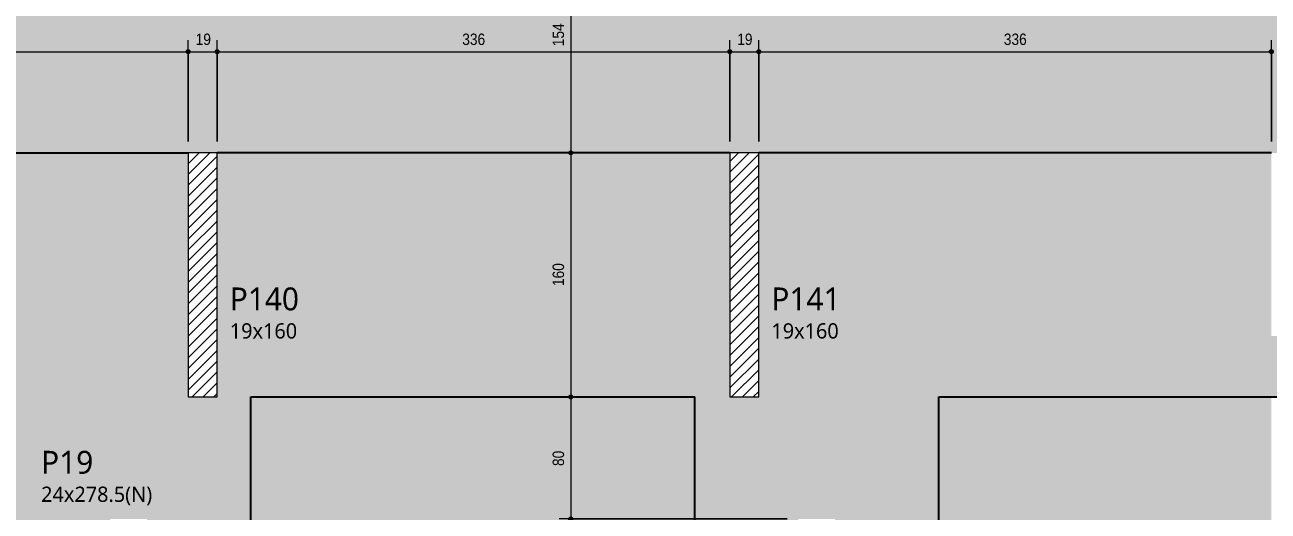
# Model space of a CAD drawing. Header units: centimetres. Extents: x -2136 to 34701, y -1430 to 84208.
# Drawn here: x -294 to 521, y -796 to -477 of the extents above; entities that cross this region are included whole.
import ezdxf

# ---------------------------------------------------------------- set-up
doc = ezdxf.new("R2010")
doc.units = ezdxf.units.CM
for name, color, linetype, lineweight in [('A-ANNO-DIMS', 7, 'Continuous', 9), ('A-ANNO-DIMS-50', 7, 'Continuous', 9), ('A-DETL-GENF', 7, 'Continuous', 18), ('A-DETL-THIN', 7, 'Continuous', 18), ('A-FLOR', 7, 'Continuous', 18), ('S-BEAM', 7, 'Continuous', 18), ('S-COLS-IDEN', 7, 'Continuous', 9)]:
    doc.layers.add(name, color=color, linetype=linetype, lineweight=lineweight)
doc.styles.add('Fira Sans_2', font='FiraSans-Regular.ttf', dxfattribs={"width": 0.9, "height": 7.5})
doc.styles.add('Gadugi', font='gadugi.ttf', dxfattribs={"height": 15})
doc.styles.add('Gadugi_1', font='gadugi.ttf', dxfattribs={"height": 10})
doc.dimstyles.new('PED_R80_1_5mm_ACIMA_As_ESQ__R00', dxfattribs={"dimscale": 30.48, "dimtxt": 10.229846, "dimasz": 0.328084, "dimexe": 0.246063, "dimexo": 0.246063, "dimgap": 0.049213, "dimtad": 1, "dimdec": 1, "dimrnd": 0.5, "dimdsep": 46, "dimtxsty": 'Fira Sans_2', "dimblk1": 'DOTSMALL', "dimblk2": 'DOTSMALL', "dimsah": 1, "dimcen": 0.09, "dimdle": 0.492126, "dimazin": 0, "dimtfac": 1, "dimtdec": 4, "dimtix": 1, "dimtmove": 0, "dimatfit": 3, "dimfxl": 1, "dimtvp": 1, "dimtolj": 1, "dimtzin": 0, "dimarcsym": 2})
doc.dimstyles.new('PED_R80_1_5mm_ACIMA_As_ESQ__R00_3', dxfattribs={"dimscale": 30.48, "dimtxt": 10.229846, "dimasz": 0.328084, "dimexe": 0.246063, "dimexo": 0.246063, "dimgap": 0.049213, "dimtad": 1, "dimdec": 1, "dimrnd": 0.5, "dimdsep": 46, "dimtxsty": 'Fira Sans_2', "dimblk1": 'DOTSMALL', "dimblk2": 'DOTSMALL', "dimsah": 1, "dimcen": 0.09, "dimdle": 0.492126, "dimazin": 0, "dimtfac": 1, "dimtdec": 4, "dimtix": 1, "dimtmove": 0, "dimatfit": 3, "dimfxl": 1, "dimtvp": 1, "dimtolj": 1, "dimtzin": 0, "dimarcsym": 2})
pattern_1 = [(45, (0, 0), (-3.535534, 3.535534), [])]

# ---------------------------------------------------------------- blocks, each defined once
blk = doc.blocks.new('DIMBLOCK95-PL K 100 - FORMA DO 5º PAVIMENTO')
at = {"layer": 'A-ANNO-DIMS-50', "true_color": 0x000032}
h = blk.add_hatch(color=178, dxfattribs=at)
edge = h.paths.add_edge_path(flags=0)
edge.add_arc((64.23, -407.25), 1.25, 0, 360)
h = blk.add_hatch(color=178, dxfattribs=at)
edge = h.paths.add_edge_path(flags=0)
edge.add_arc((64.23, -561.25), 1.25, 0, 360)
at = {"layer": 'A-ANNO-DIMS-50', "color": 178, "true_color": 0x000032}
for p, q in [((58.49, -407.25), (71.73, -407.25)), ((64.23, -407.25), (58.49, -407.25)), ((64.23, -407.25), (64.23, -561.25)), ((58.49, -561.25), (71.73, -561.25)), ((64.23, -561.25), (58.49, -561.25))]:
    blk.add_line(p, q, dxfattribs=at)
for centre in [(64.23, -407.25), (64.23, -561.25)]:
    blk.add_circle(centre, 1.25, dxfattribs=at)
at = {"layer": 'A-ANNO-DIMS-50', "color": 0, "insert": (52.34, -491.33), "char_height": 7.5, "width": 16.9973, "attachment_point": 1, "rotation": 90, "line_spacing_factor": 1.049215, "style": 'Fira Sans_2'}
blk.add_mtext('154', dxfattribs=at)
blk = doc.blocks.new('_DotSmall')
at = {"color": 0, "linetype": 'ByBlock', "const_width": 0.5}
blk.add_lwpolyline([(-0.0625, 0, 1), (0.0625, 0, 1)], format="xyb", close=True, dxfattribs=at)
blk = doc.blocks.new('DIMBLOCK96-PL K 100 - FORMA DO 5º PAVIMENTO')
at = {"layer": 'A-ANNO-DIMS-50', "true_color": 0x000032}
h = blk.add_hatch(color=178, dxfattribs=at)
edge = h.paths.add_edge_path(flags=0)
edge.add_arc((64.23, -561.25), 1.25, 0, 360)
h = blk.add_hatch(color=178, dxfattribs=at)
edge = h.paths.add_edge_path(flags=0)
edge.add_arc((64.23, -721.25), 1.25, 0, 360)
at = {"layer": 'A-ANNO-DIMS-50', "color": 178, "true_color": 0x000032}
for p, q in [((58.49, -561.25), (71.73, -561.25)), ((64.23, -561.25), (58.49, -561.25)), ((64.23, -561.25), (64.23, -721.25)), ((58.49, -721.25), (71.73, -721.25)), ((64.23, -721.25), (58.49, -721.25))]:
    blk.add_line(p, q, dxfattribs=at)
for centre in [(64.23, -561.25), (64.23, -721.25)]:
    blk.add_circle(centre, 1.25, dxfattribs=at)
at = {"layer": 'A-ANNO-DIMS-50', "color": 0, "insert": (52.34, -648.59), "char_height": 7.5, "width": 17.6268, "attachment_point": 1, "rotation": 90, "line_spacing_factor": 1.049215, "style": 'Fira Sans_2'}
blk.add_mtext('160', dxfattribs=at)
blk = doc.blocks.new('DIMBLOCK97-PL K 100 - FORMA DO 5º PAVIMENTO')
at = {"layer": 'A-ANNO-DIMS-50', "true_color": 0x000032}
h = blk.add_hatch(color=178, dxfattribs=at)
edge = h.paths.add_edge_path(flags=0)
edge.add_arc((64.23, -721.25), 1.25, 0, 360)
h = blk.add_hatch(color=178, dxfattribs=at)
edge = h.paths.add_edge_path(flags=0)
edge.add_arc((64.23, -801.25), 1.25, 0, 360)
at = {"layer": 'A-ANNO-DIMS-50', "color": 178, "true_color": 0x000032}
for p, q in [((58.49, -721.25), (71.73, -721.25)), ((64.23, -721.25), (58.49, -721.25)), ((64.23, -721.25), (64.23, -801.25)), ((206, -801.25), (56.73, -801.25)), ((64.23, -801.25), (206, -801.25))]:
    blk.add_line(p, q, dxfattribs=at)
for centre in [(64.23, -721.25), (64.23, -801.25)]:
    blk.add_circle(centre, 1.25, dxfattribs=at)
at = {"layer": 'A-ANNO-DIMS-50', "color": 0, "insert": (52.34, -766.56), "char_height": 7.5, "width": 12.748, "attachment_point": 1, "rotation": 90, "line_spacing_factor": 1.049215, "style": 'Fira Sans_2'}
blk.add_mtext('80', dxfattribs=at)
blk = doc.blocks.new('DIMBLOCK294-PL K 100 - FORMA DO 5º PAVIMENTO')
at = {"layer": 'A-ANNO-DIMS-50', "true_color": 0x000032}
h = blk.add_hatch(color=178, dxfattribs=at)
edge = h.paths.add_edge_path(flags=0)
edge.add_arc((-875, -494.88), 1.25, 0, 360)
h = blk.add_hatch(color=178, dxfattribs=at)
edge = h.paths.add_edge_path(flags=0)
edge.add_arc((-186.5, -494.88), 1.25, 0, 360)
at = {"layer": 'A-ANNO-DIMS-50', "color": 178, "true_color": 0x000032}
for p, q in [((-875, -553.75), (-875, -487.38)), ((-186.5, -553.75), (-186.5, -487.38)), ((-875, -494.88), (-186.5, -494.88)), ((-875, -494.88), (-875, -553.75)), ((-186.5, -494.88), (-186.5, -553.75))]:
    blk.add_line(p, q, dxfattribs=at)
for centre in [(-875, -494.88), (-186.5, -494.88)]:
    blk.add_circle(centre, 1.25, dxfattribs=at)
at = {"layer": 'A-ANNO-DIMS-50', "color": 0, "insert": (-542.16, -483), "char_height": 7.5, "width": 27.3845, "attachment_point": 1, "line_spacing_factor": 1.049215, "style": 'Fira Sans_2'}
blk.add_mtext('688.5', dxfattribs=at)
blk = doc.blocks.new('DIMBLOCK295-PL K 100 - FORMA DO 5º PAVIMENTO')
at = {"layer": 'A-ANNO-DIMS-50', "true_color": 0x000032}
h = blk.add_hatch(color=178, dxfattribs=at)
edge = h.paths.add_edge_path(flags=0)
edge.add_arc((-186.5, -494.88), 1.25, 0, 360)
h = blk.add_hatch(color=178, dxfattribs=at)
edge = h.paths.add_edge_path(flags=0)
edge.add_arc((-167.5, -494.88), 1.25, 0, 360)
at = {"layer": 'A-ANNO-DIMS-50', "color": 178, "true_color": 0x000032}
for p, q in [((-186.5, -553.75), (-186.5, -487.38)), ((-167.5, -553.75), (-167.5, -487.38)), ((-186.5, -494.88), (-167.5, -494.88)), ((-186.5, -494.88), (-186.5, -553.75)), ((-167.5, -494.88), (-167.5, -553.75))]:
    blk.add_line(p, q, dxfattribs=at)
for centre in [(-186.5, -494.88), (-167.5, -494.88)]:
    blk.add_circle(centre, 1.25, dxfattribs=at)
at = {"layer": 'A-ANNO-DIMS-50', "color": 0, "insert": (-181.66, -483), "char_height": 7.5, "width": 11.1741, "attachment_point": 1, "line_spacing_factor": 1.049215, "style": 'Fira Sans_2'}
blk.add_mtext('19', dxfattribs=at)
blk = doc.blocks.new('DIMBLOCK296-PL K 100 - FORMA DO 5º PAVIMENTO')
at = {"layer": 'A-ANNO-DIMS-50', "true_color": 0x000032}
h = blk.add_hatch(color=178, dxfattribs=at)
edge = h.paths.add_edge_path(flags=0)
edge.add_arc((-167.5, -494.88), 1.25, 0, 360)
h = blk.add_hatch(color=178, dxfattribs=at)
edge = h.paths.add_edge_path(flags=0)
edge.add_arc((168.5, -494.88), 1.25, 0, 360)
at = {"layer": 'A-ANNO-DIMS-50', "color": 178, "true_color": 0x000032}
for p, q in [((-167.5, -553.75), (-167.5, -487.38)), ((168.5, -553.75), (168.5, -487.38)), ((-167.5, -494.88), (168.5, -494.88)), ((-167.5, -494.88), (-167.5, -553.75)), ((168.5, -494.88), (168.5, -553.75))]:
    blk.add_line(p, q, dxfattribs=at)
for centre in [(-167.5, -494.88), (168.5, -494.88)]:
    blk.add_circle(centre, 1.25, dxfattribs=at)
at = {"layer": 'A-ANNO-DIMS-50', "color": 0, "insert": (-6.91, -483), "char_height": 7.5, "width": 17.7842, "attachment_point": 1, "line_spacing_factor": 1.049215, "style": 'Fira Sans_2'}
blk.add_mtext('336', dxfattribs=at)
blk = doc.blocks.new('DIMBLOCK297-PL K 100 - FORMA DO 5º PAVIMENTO')
at = {"layer": 'A-ANNO-DIMS-50', "true_color": 0x000032}
h = blk.add_hatch(color=178, dxfattribs=at)
edge = h.paths.add_edge_path(flags=0)
edge.add_arc((168.5, -494.88), 1.25, 0, 360)
h = blk.add_hatch(color=178, dxfattribs=at)
edge = h.paths.add_edge_path(flags=0)
edge.add_arc((187.5, -494.88), 1.25, 0, 360)
at = {"layer": 'A-ANNO-DIMS-50', "color": 178, "true_color": 0x000032}
for p, q in [((168.5, -553.75), (168.5, -487.38)), ((187.5, -553.75), (187.5, -487.38)), ((168.5, -494.88), (187.5, -494.88)), ((168.5, -494.88), (168.5, -553.75)), ((187.5, -494.88), (187.5, -553.75))]:
    blk.add_line(p, q, dxfattribs=at)
for centre in [(168.5, -494.88), (187.5, -494.88)]:
    blk.add_circle(centre, 1.25, dxfattribs=at)
at = {"layer": 'A-ANNO-DIMS-50', "color": 0, "insert": (173.34, -483), "char_height": 7.5, "width": 11.1741, "attachment_point": 1, "line_spacing_factor": 1.049215, "style": 'Fira Sans_2'}
blk.add_mtext('19', dxfattribs=at)
blk = doc.blocks.new('DIMBLOCK298-PL K 100 - FORMA DO 5º PAVIMENTO')
at = {"layer": 'A-ANNO-DIMS-50', "true_color": 0x000032}
h = blk.add_hatch(color=178, dxfattribs=at)
edge = h.paths.add_edge_path(flags=0)
edge.add_arc((187.5, -494.88), 1.25, 0, 360)
h = blk.add_hatch(color=178, dxfattribs=at)
edge = h.paths.add_edge_path(flags=0)
edge.add_arc((523.5, -494.88), 1.25, 0, 360)
at = {"layer": 'A-ANNO-DIMS-50', "color": 178, "true_color": 0x000032}
for p, q in [((187.5, -553.75), (187.5, -487.38)), ((523.5, -553.75), (523.5, -487.38)), ((187.5, -494.88), (523.5, -494.88)), ((187.5, -494.88), (187.5, -553.75)), ((523.5, -494.88), (523.5, -553.75))]:
    blk.add_line(p, q, dxfattribs=at)
for centre in [(187.5, -494.88), (523.5, -494.88)]:
    blk.add_circle(centre, 1.25, dxfattribs=at)
at = {"layer": 'A-ANNO-DIMS-50', "color": 0, "insert": (348.09, -483), "char_height": 7.5, "width": 17.7842, "attachment_point": 1, "line_spacing_factor": 1.049215, "style": 'Fira Sans_2'}
blk.add_mtext('336', dxfattribs=at)

msp = doc.modelspace()

# ---------------------------------------------------------------- hatches: boundary and pattern name
at = {"layer": 'A-DETL-GENF', "true_color": 0x808080}
h = msp.add_hatch(dxfattribs=at)
h.set_pattern_fill('FP_1', color=8, style=0, pattern_type=2)
h.set_pattern_definition(pattern_1)
h.paths.add_polyline_path([(-167.5, -721.25), (-167.5, -561.25), (-186.5, -561.25), (-186.5, -721.25)], flags=0)
h = msp.add_hatch(dxfattribs=at)
h.set_pattern_fill('FP_1', color=8, style=0, pattern_type=2)
h.set_pattern_definition(pattern_1)
h.paths.add_polyline_path([(187.5, -721.25), (187.5, -561.25), (168.5, -561.25), (168.5, -721.25)], flags=0)
at = {"layer": 'A-FLOR', "true_color": 0xfcd5b4}
for points in [[(50.77, -561.25), (1788.5, -561.25), (1788.5, -407.25), (1711.5, -407.25), (1711.5, -413.25), (1276.5, -413.25), (1276.5, -418.25), (943.5, -418.25), (943.5, -407.25), (-921.5, -407.25), (-921.5, -418.25), (-1383.5, -418.25), (-1383.5, -413.25), (-1662, -413.25), (-1662, -407.25), (-1787.5, -407.25), (-1787.5, -561.25), (-145.5, -561.25)], [(50.77, -996.25), (145.5, -996.25), (145.5, -721.25), (-145.5, -721.25), (-145.5, -996.25)], [(461.08, -996.25), (523.5, -996.25), (523.5, -721.25), (305.5, -721.25), (305.5, -996.25)]]:
    msp.add_hatch(color=254, dxfattribs=at).paths.add_polyline_path(points, flags=0)
at = {"layer": 'S-BEAM', "true_color": 0xfcd5b4}
for points in [[(-186.5, -721.25), (-186.5, -561.25), (-875, -561.25), (-875, -641.25), (-848.5, -641.25), (-848.5, -721.25), (-305.5, -721.25)], [(145.5, -721.25), (168.5, -721.25), (168.5, -561.25), (-167.5, -561.25), (-167.5, -721.25), (50.77, -721.25)], [(969.5, -721.25), (979.5, -721.25), (979.5, -685.75), (1039.5, -685.75), (1039.5, -721.25), (1233.5, -721.25), (1233.5, -561.25), (542.5, -561.25), (542.5, -681.25), (523.5, -681.25), (523.5, -561.25), (187.5, -561.25), (187.5, -721.25), (928.5, -721.25)], [(-305.5, -996.25), (-237.5, -996.25), (-237.5, -801.25), (-213.5, -801.25), (-213.5, -996.25), (-189, -996.25), (-189, -956.25), (-165, -956.25), (-165, -996.25), (-145.5, -996.25), (-145.5, -721.25), (-305.5, -721.25), (-305.5, -878.55)], [(237.5, -996.25), (305.5, -996.25), (305.5, -721.25), (145.5, -721.25), (145.5, -996.25), (166, -996.25), (166, -956.25), (190, -956.25), (190, -996.25), (213.5, -996.25), (213.5, -801.25), (237.5, -801.25), (237.5, -878.55)]]:
    msp.add_hatch(color=254, dxfattribs=at).paths.add_polyline_path(points, flags=0)

# ---------------------------------------------------------------- linework, layer by layer
at = {"layer": 'A-DETL-THIN'}
for p, q in [((-186.5, -561.25), (-186.5, -721.25)), ((-167.5, -561.25), (-186.5, -561.25)), ((-167.5, -721.25), (-167.5, -561.25)), ((168.5, -561.25), (168.5, -721.25)), ((187.5, -561.25), (168.5, -561.25)), ((187.5, -721.25), (187.5, -561.25)), ((-186.5, -721.25), (-167.5, -721.25)), ((168.5, -721.25), (187.5, -721.25))]:
    msp.add_line(p, q, dxfattribs=at)
at = {"layer": 'S-BEAM', "lineweight": 25}
for p, q in [((-875, -561.25), (-186.5, -561.25)), ((168.5, -561.25), (-167.5, -561.25)), ((523.5, -561.25), (187.5, -561.25)), ((-145.5, -721.25), (145.5, -721.25)), ((-145.5, -996.25), (-145.5, -721.25)), ((145.5, -996.25), (145.5, -721.25)), ((305.5, -721.25), (848.5, -721.25)), ((305.5, -996.25), (305.5, -721.25))]:
    msp.add_line(p, q, dxfattribs=at)

# ---------------------------------------------------------------- texts
at = {"layer": 'S-COLS-IDEN', "attachment_point": 1}
for s, insert, char_height, width, style in [('P140', (-159.26, -649.49), 15, 56.519, 'Gadugi'), ('P141', (195.74, -649.49), 15, 56.519, 'Gadugi'), ('19x160', (-159.26, -672.95), 10, 54.1139, 'Gadugi_1'), ('19x160', (195.74, -672.95), 10, 54.1139, 'Gadugi_1'), ('P19', (-282.92, -756.59), 15, 42.4894, 'Gadugi'), ('24x278.5(N)', (-282.92, -780.06), 10, 90.1898, 'Gadugi_1')]:
    msp.add_mtext(s, dxfattribs=dict(at, insert=insert, char_height=char_height, width=width, style=style))

# ---------------------------------------------------------------- dimensions: what is measured, and where the dimension line sits
at = {"layer": 'A-ANNO-DIMS', "color": 178, "true_color": 0x000032}
for base, p1, p2, override, picture, middle in [((64.23, -561.25), (65.99, -407.25), (65.99, -561.25), {"dimpost": '<>', "dimfxl": 154}, 'DIMBLOCK95-PL K 100 - FORMA DO 5º PAVIMENTO', (58.91, -484.25)), ((64.23, -721.25), (65.99, -561.25), (65.99, -721.25), {"dimpost": '<>', "dimfxl": 160}, 'DIMBLOCK96-PL K 100 - FORMA DO 5º PAVIMENTO', (58.91, -641.25)), ((64.23, -801.25), (65.99, -721.25), (213.5, -801.25), {"dimpost": '<>', "dimfxl": 167.803947}, 'DIMBLOCK97-PL K 100 - FORMA DO 5º PAVIMENTO', (58.91, -761.25))]:
    dim = msp.add_linear_dim(base=base, p1=p1, p2=p2, angle=90, dimstyle='PED_R80_1_5mm_ACIMA_As_ESQ__R00', override=override, dxfattribs=at)
    dim.commit()
    dim.dimension.update_dxf_attribs({"geometry": picture, "text_midpoint": middle})
for base, p1, p2, override, picture, middle in [((-186.5, -494.88), (-875, -561.25), (-186.5, -561.25), {"dimpost": '<>', "dimfxl": 688.500011}, 'DIMBLOCK294-PL K 100 - FORMA DO 5º PAVIMENTO', (-530.75, -489.57)), ((-167.5, -494.88), (-186.5, -561.25), (-167.5, -561.25), {"dimpost": '<>', "dimfxl": 19}, 'DIMBLOCK295-PL K 100 - FORMA DO 5º PAVIMENTO', (-177, -489.51)), ((168.5, -494.88), (-167.5, -561.25), (168.5, -561.25), {"dimpost": '<>', "dimfxl": 336}, 'DIMBLOCK296-PL K 100 - FORMA DO 5º PAVIMENTO', (0.5, -489.57)), ((187.5, -494.88), (168.5, -561.25), (187.5, -561.25), {"dimpost": '<>', "dimfxl": 19}, 'DIMBLOCK297-PL K 100 - FORMA DO 5º PAVIMENTO', (178, -489.51)), ((523.5, -494.88), (187.5, -561.25), (523.5, -561.25), {"dimpost": '<>', "dimfxl": 336}, 'DIMBLOCK298-PL K 100 - FORMA DO 5º PAVIMENTO', (355.5, -489.57))]:
    dim = msp.add_linear_dim(base=base, p1=p1, p2=p2, dimstyle='PED_R80_1_5mm_ACIMA_As_ESQ__R00_3', override=override, dxfattribs=at)
    dim.commit()
    dim.dimension.update_dxf_attribs({"geometry": picture, "text_midpoint": middle})

doc.saveas('drawing.dxf')
